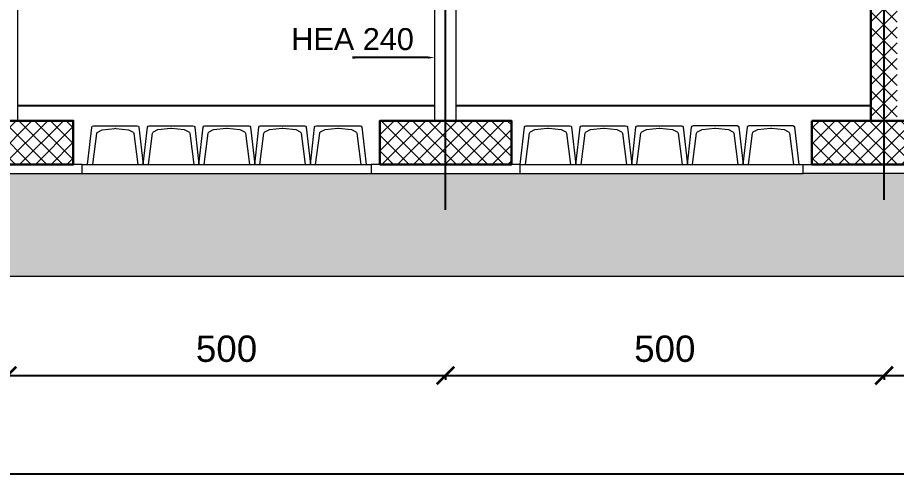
# Model space of a CAD drawing. Header units: millimetres. Extents: x 1415 to 3549, y 2194 to 4677.
# Drawn here: x 1809.88 to 1819.9, y 2270.37 to 2275.68 of the extents above; entities that cross this region are included whole.
import ezdxf
from ezdxf import colors
from ezdxf.entities.mleader import LeaderData, LeaderLine
from ezdxf.math import Vec2, Vec3

# ---------------------------------------------------------------- set-up
doc = ezdxf.new("R2010")
doc.units = ezdxf.units.MM
doc.linetypes.add('ACAD_ISO02W100', pattern=[15, 12, -3])
doc.layers.get('0').update_dxf_attribs({"plot": 0})
for name, color, linetype, lineweight in [('giunti', 7, 'Continuous', 15), ('Layer4', 7, 'Continuous', 15), ('quote', 252, 'Continuous', 5), ('Setti', 5, 'Continuous', 30), ('staffe', 10, 'Continuous', 9)]:
    doc.layers.add(name, color=color, linetype=linetype, lineweight=lineweight)
doc.layers.add('linea tratteggiata', color=221, linetype='ACAD_ISO02W100')
doc.styles.get("Standard").update_dxf_attribs({"font": 'arial.ttf'})
doc.dimstyles.new('quote cm scala 200', dxfattribs={"dimtxt": 0.3, "dimasz": 0.2, "dimexe": 0.05, "dimexo": 0.0015, "dimgap": 0.15, "dimtad": 1, "dimdec": 0, "dimlfac": 100, "dimzin": 0, "dimdsep": 46, "dimtxsty": 'Standard', "dimblk": 'ARCHTICK', "dimcen": 0, "dimclre": 252, "dimadec": 0, "dimazin": 2, "dimtfac": 1, "dimtdec": 0, "dimtofl": 0, "dimtmove": 0, "dimatfit": 3, "dimfxl": 0.0035, "dimfxlon": 1, "dimtolj": 1, "dimtzin": 0, "dimarcsym": 0})

# ---------------------------------------------------------------- blocks, each defined once
blk = doc.blocks.new('_ArchTick')
at = {"color": 0, "linetype": 'ByBlock', "const_width": 0.15}
blk.add_lwpolyline([(-0.5, -0.5), (0.5, 0.5)], dxfattribs=at)
blk = doc.blocks.new('*D1436')
at = {"layer": 'Defpoints', "color": 0, "transparency": 16777216}
for p in [(1809.766, 2274.21), (1814.762, 2274.209), (1814.762, 2271.602)]:
    blk.add_point(p, dxfattribs=at)
at = {"layer": 'quote', "color": 252, "lineweight": -2, "transparency": 16777216}
for p, q in [((1809.766, 2271.605), (1809.766, 2271.552)), ((1814.762, 2271.605), (1814.762, 2271.552))]:
    blk.add_line(p, q, dxfattribs=at)
at = {"layer": 'quote', "color": 0, "linetype": 'Continuous', "lineweight": -2, "transparency": 16777216}
blk.add_line((1809.766, 2271.602), (1814.762, 2271.602), dxfattribs=at)
at = {"layer": 'quote', "color": 0, "lineweight": -2, "transparency": 16777216, "xscale": 0.2, "yscale": 0.2, "zscale": 0.2, "rotation": 180}
blk.add_blockref('_ArchTick', (1809.766, 2271.602), dxfattribs=at)
at = {"layer": 'quote', "color": 0, "lineweight": -2, "transparency": 16777216, "xscale": 0.2, "yscale": 0.2, "zscale": 0.2}
blk.add_blockref('_ArchTick', (1814.762, 2271.602), dxfattribs=at)
at = {"layer": 'quote', "color": 0, "transparency": 16777216, "insert": (1812.264, 2271.905), "char_height": 0.3, "width": 0.89488, "attachment_point": 5}
blk.add_mtext('\\A1;500', dxfattribs=at)
blk = doc.blocks.new('*D1438')
at = {"layer": 'Defpoints', "color": 0, "transparency": 16777216}
for p in [(1814.762, 2274.309), (1819.762, 2274.309), (1819.762, 2271.602)]:
    blk.add_point(p, dxfattribs=at)
at = {"layer": 'quote', "color": 252, "lineweight": -2, "transparency": 16777216}
for p, q in [((1814.762, 2271.605), (1814.762, 2271.552)), ((1819.762, 2271.605), (1819.762, 2271.552))]:
    blk.add_line(p, q, dxfattribs=at)
at = {"layer": 'quote', "color": 0, "linetype": 'Continuous', "lineweight": -2, "transparency": 16777216}
blk.add_line((1814.762, 2271.602), (1819.762, 2271.602), dxfattribs=at)
at = {"layer": 'quote', "color": 0, "lineweight": -2, "transparency": 16777216, "xscale": 0.2, "yscale": 0.2, "zscale": 0.2, "rotation": 180}
blk.add_blockref('_ArchTick', (1814.762, 2271.602), dxfattribs=at)
at = {"layer": 'quote', "color": 0, "lineweight": -2, "transparency": 16777216, "xscale": 0.2, "yscale": 0.2, "zscale": 0.2}
blk.add_blockref('_ArchTick', (1819.762, 2271.602), dxfattribs=at)
at = {"layer": 'quote', "color": 0, "transparency": 16777216, "insert": (1817.262, 2271.905), "char_height": 0.3, "attachment_point": 5}
blk.add_mtext('\\A1;500', dxfattribs=at)
blk = doc.blocks.new('*D1439')
at = {"layer": 'Defpoints', "color": 0, "transparency": 16777216}
for p in [(1819.762, 2274.31), (1824.762, 2274.309), (1824.762, 2271.602)]:
    blk.add_point(p, dxfattribs=at)
at = {"layer": 'quote', "color": 252, "lineweight": -2, "transparency": 16777216}
for p, q in [((1819.762, 2271.605), (1819.762, 2271.552)), ((1824.762, 2271.605), (1824.762, 2271.552))]:
    blk.add_line(p, q, dxfattribs=at)
at = {"layer": 'quote', "color": 0, "linetype": 'Continuous', "lineweight": -2, "transparency": 16777216}
blk.add_line((1819.762, 2271.602), (1824.762, 2271.602), dxfattribs=at)
at = {"layer": 'quote', "color": 0, "lineweight": -2, "transparency": 16777216, "xscale": 0.2, "yscale": 0.2, "zscale": 0.2, "rotation": 180}
blk.add_blockref('_ArchTick', (1819.762, 2271.602), dxfattribs=at)
at = {"layer": 'quote', "color": 0, "lineweight": -2, "transparency": 16777216, "xscale": 0.2, "yscale": 0.2, "zscale": 0.2}
blk.add_blockref('_ArchTick', (1824.762, 2271.602), dxfattribs=at)
at = {"layer": 'quote', "color": 0, "transparency": 16777216, "insert": (1822.262, 2271.905), "char_height": 0.3, "attachment_point": 5}
blk.add_mtext('\\A1;500', dxfattribs=at)
blk = doc.blocks.new('*D1443')
at = {"layer": 'Defpoints', "color": 0, "transparency": 16777216}
for p in [(1804.71, 2274.004), (1839.765, 2274.005), (1839.765, 2270.484)]:
    blk.add_point(p, dxfattribs=at)
at = {"layer": 'quote', "color": 252, "lineweight": -2, "transparency": 16777216}
for p, q in [((1804.71, 2270.487), (1804.71, 2270.434)), ((1839.765, 2270.487), (1839.765, 2270.434))]:
    blk.add_line(p, q, dxfattribs=at)
at = {"layer": 'quote', "color": 0, "linetype": 'Continuous', "lineweight": -2, "transparency": 16777216}
blk.add_line((1804.71, 2270.484), (1839.765, 2270.484), dxfattribs=at)
at = {"layer": 'quote', "color": 0, "lineweight": -2, "transparency": 16777216, "xscale": 0.2, "yscale": 0.2, "zscale": 0.2, "rotation": 180}
blk.add_blockref('_ArchTick', (1804.71, 2270.484), dxfattribs=at)
at = {"layer": 'quote', "color": 0, "lineweight": -2, "transparency": 16777216, "xscale": 0.2, "yscale": 0.2, "zscale": 0.2}
blk.add_blockref('_ArchTick', (1839.765, 2270.484), dxfattribs=at)
at = {"layer": 'quote', "color": 0, "transparency": 16777216, "insert": (1822.238, 2270.787), "char_height": 0.3, "attachment_point": 5}
blk.add_mtext('\\A1;3500', dxfattribs=at)

msp = doc.modelspace()

# ---------------------------------------------------------------- hatches: boundary and pattern name
at = {"layer": 'quote', "transparency": 33554687}
h = msp.add_hatch(dxfattribs=at)
h.set_pattern_fill('EARTH', color=256, scale=0.09)
h.paths.add_polyline_path([(1842.3938, 2274.6812), (1841.4068, 2274.6832), (1840.4955, 2273.9063), (1840.4955, 2273.905), (1836.8095, 2273.9019), (1836.8095, 2273.9019), (1825.5787, 2273.9019), (1818.8387, 2273.9039), (1818.8387, 2273.9039), (1815.6132, 2273.9039), (1815.6132, 2273.9039), (1813.9132, 2273.9039), (1808.9172, 2273.9039), (1808.9172, 2273.9039), (1808.889, 2273.9039), (1807.6088, 2273.9039), (1804.0087, 2273.904), (1803.7704, 2274.107), (1803.6094, 2274.2442), (1803.5221, 2274.3187), (1803.0971, 2274.6808), (1802.0694, 2274.6808), (1802.0694, 2272.7327), (1842.3916, 2272.7327)])
at = {"layer": 'staffe', "lineweight": 5}
h = msp.add_hatch(dxfattribs=at)
h.set_pattern_fill('ANSI37', color=0, scale=0.04)
h.paths.add_polyline_path([(1819.9117, 2288.1808), (1819.7617, 2288.1808), (1819.6117, 2288.1808), (1819.6116, 2274.5039), (1819.9116, 2274.5039)])
h.paths.add_polyline_path([(1824.9116, 2288.1808), (1824.7577, 2288.1808), (1824.6116, 2288.1808), (1824.6123, 2274.5039), (1824.9123, 2274.5039)])
h.paths.add_polyline_path([(1804.9116, 2285.1808), (1804.6116, 2285.1808), (1804.6116, 2274.5039), (1804.9116, 2274.5039)])
h.paths.add_polyline_path([(1839.9116, 2285.1808), (1839.6116, 2285.1808), (1839.6116, 2274.5052), (1839.9116, 2274.5052)])
h = msp.add_hatch(dxfattribs=at)
h.set_pattern_fill('ANSI37', color=0, scale=0.04)
h.paths.add_polyline_path([(1807.6087, 2274.5039), (1804.7123, 2274.5039), (1804.7103, 2274.0039), (1807.6087, 2274.0039)])
h.paths.add_polyline_path([(1804.7123, 2274.5039), (1804.1087, 2274.5039), (1804.1087, 2274.0039), (1804.7103, 2274.0039)])
h.paths.add_polyline_path([(1810.5171, 2274.5039), (1809.7659, 2274.5039), (1809.7659, 2274.0039), (1810.5171, 2274.0039)])
h.paths.add_polyline_path([(1809.7659, 2274.5039), (1809.0171, 2274.5039), (1809.0171, 2274.0039), (1809.7659, 2274.0039)])
h.paths.add_polyline_path([(1815.5132, 2274.5039), (1814.7623, 2274.5039), (1814.7623, 2274.0039), (1815.5132, 2274.0039)])
h.paths.add_polyline_path([(1814.7623, 2274.5039), (1814.0132, 2274.5039), (1814.0132, 2274.0039), (1814.7623, 2274.0039)])
h.paths.add_polyline_path([(1819.7623, 2274.5039), (1818.9387, 2274.5039), (1818.9387, 2274.0039), (1819.7623, 2274.0039)])
h.paths.add_polyline_path([(1824.7623, 2274.5039), (1819.7623, 2274.5039), (1819.7623, 2274.0039), (1823.9787, 2274.0039), (1824.7623, 2274.0039)])
h.paths.add_polyline_path([(1825.5787, 2274.5039), (1824.7623, 2274.5039), (1824.7623, 2274.0039), (1825.5787, 2274.0039)])
h.paths.add_polyline_path([(1830.5132, 2274.5039), (1829.7623, 2274.5039), (1829.7623, 2274.0039), (1830.5132, 2274.0039)])
h.paths.add_polyline_path([(1829.7623, 2274.5039), (1829.0132, 2274.5039), (1829.0132, 2274.0039), (1829.7623, 2274.0039)])
h.paths.add_polyline_path([(1835.512, 2274.5039), (1834.7588, 2274.5039), (1834.7588, 2274.0039), (1835.512, 2274.0039)])
h.paths.add_polyline_path([(1834.7588, 2274.5039), (1834.012, 2274.5039), (1834.012, 2274.0039), (1834.7588, 2274.0039)])
h.paths.add_polyline_path([(1839.7648, 2274.5052), (1836.9095, 2274.505), (1836.9095, 2274.005), (1839.7648, 2274.0052)])
h.paths.add_polyline_path([(1840.4095, 2274.5053), (1839.7648, 2274.5052), (1839.7648, 2274.0052), (1840.4095, 2274.0053)])

# ---------------------------------------------------------------- linework, layer by layer
at = {"layer": 'giunti'}
for points in [[(1809.885, 2274.5039), (1809.885, 2278.336), (1809.885, 2281.836), (1809.8859, 2285.0183)], [(1814.641, 2274.5039), (1814.641, 2278.3359), (1814.641, 2281.8359), (1814.6423, 2285.0183)], [(1814.881, 2274.5039), (1814.881, 2278.3359), (1814.881, 2281.8359), (1814.8823, 2285.0183)]]:
    msp.add_lwpolyline(points, dxfattribs=at)
at = {"layer": 'Layer4'}
for p, q in [((1809.885, 2274.6808), (1814.6382, 2274.6808)), ((1814.6382, 2274.6674), (1809.885, 2274.6674)), ((1814.881, 2274.6808), (1819.6116, 2274.6808)), ((1819.6116, 2274.6674), (1814.881, 2274.6674))]:
    msp.add_line(p, q, dxfattribs=at)
for points in [[(1802.0694, 2274.6808), (1802.0694, 2272.7327), (1842.3916, 2272.7327), (1842.3938, 2274.6812)], [(1807.6087, 2273.9039), (1818.8387, 2273.9039), (1818.8387, 2274.0038)], [(1808.9171, 2274.0039), (1808.9171, 2274.0039), (1808.9172, 2273.9039), (1810.6172, 2273.9039), (1810.6172, 2274.0039), (1810.6172, 2274.0039), (1808.9171, 2274.0039)], [(1810.6172, 2274.0039), (1813.9132, 2274.0039)], [(1813.9132, 2274.0039), (1813.9132, 2274.0039), (1813.9132, 2273.9039), (1815.6132, 2273.9039), (1815.6132, 2274.0039), (1815.6132, 2274.0039), (1813.9132, 2274.0039)], [(1815.6132, 2274.0039), (1818.9387, 2274.0039)], [(1825.6787, 2274.0039), (1825.6787, 2274.0039), (1825.6787, 2273.9039), (1818.8387, 2273.9039), (1818.8387, 2274.0039), (1823.9787, 2274.0039), (1825.6787, 2274.0039)]]:
    msp.add_lwpolyline(points, dxfattribs=at)
at = {"layer": 'Layer4', "color": 30}
for points in [[(1810.679, 2274.004), (1810.7271, 2274.4281, -0.3772985), (1810.7469, 2274.4456), (1811.2458, 2274.4456), (1811.2458, 2274.4456, -0.376581), (1811.2656, 2274.4282), (1811.3146, 2274.004)], [(1810.7385, 2274.004), (1810.7843, 2274.3595, -0.2453607), (1810.7949, 2274.3747), (1810.8463, 2274.4013), (1810.992, 2274.4166, -0.1092843), (1811.0006, 2274.4166), (1811.1463, 2274.4013), (1811.1976, 2274.3747, -0.2453607), (1811.2083, 2274.3595), (1811.2541, 2274.004)], [(1811.3145, 2274.0044), (1811.3626, 2274.4285, -0.3772985), (1811.3824, 2274.446), (1811.8813, 2274.446), (1811.8813, 2274.446, -0.376581), (1811.9011, 2274.4286), (1811.9501, 2274.0044)], [(1811.374, 2274.0044), (1811.4198, 2274.3599, -0.2453607), (1811.4305, 2274.3751), (1811.4818, 2274.4017), (1811.6275, 2274.417, -0.1092843), (1811.6361, 2274.417), (1811.7818, 2274.4017), (1811.8332, 2274.3751, -0.2453607), (1811.8438, 2274.3599), (1811.8896, 2274.0044)], [(1811.95, 2274.0047), (1811.9981, 2274.4289, -0.3772985), (1812.0179, 2274.4463), (1812.5168, 2274.4463), (1812.5168, 2274.4463, -0.376581), (1812.5366, 2274.4289), (1812.5856, 2274.0047)], [(1812.0095, 2274.0047), (1812.0553, 2274.3603, -0.2453607), (1812.066, 2274.3755), (1812.1173, 2274.4021), (1812.263, 2274.4174, -0.1092843), (1812.2716, 2274.4174), (1812.4173, 2274.4021), (1812.4687, 2274.3755, -0.2453607), (1812.4793, 2274.3603), (1812.5251, 2274.0047)], [(1812.5856, 2274.0051), (1812.6336, 2274.4293, -0.3772985), (1812.6534, 2274.4467), (1813.1523, 2274.4467), (1813.1523, 2274.4467, -0.376581), (1813.1721, 2274.4293), (1813.2211, 2274.0051)], [(1812.6451, 2274.0051), (1812.6908, 2274.3607, -0.2453607), (1812.7015, 2274.3759), (1812.7528, 2274.4025), (1812.8985, 2274.4178, -0.1092843), (1812.9071, 2274.4178), (1813.0528, 2274.4025), (1813.1042, 2274.3759, -0.2453607), (1813.1148, 2274.3607), (1813.1606, 2274.0051)], [(1813.2211, 2274.0051), (1813.2691, 2274.4293, -0.3772985), (1813.289, 2274.4467), (1813.7878, 2274.4467), (1813.7878, 2274.4467, -0.376581), (1813.8077, 2274.4293), (1813.8567, 2274.0051)], [(1813.2806, 2274.0051), (1813.3264, 2274.3607, -0.2453607), (1813.337, 2274.3759), (1813.3884, 2274.4025), (1813.5341, 2274.4178, -0.1092843), (1813.5427, 2274.4178), (1813.6884, 2274.4025), (1813.7397, 2274.3759, -0.2453607), (1813.7504, 2274.3607), (1813.7962, 2274.0051)], [(1815.6132, 2274.0047), (1815.6612, 2274.4288, -0.3772985), (1815.6811, 2274.4463), (1816.18, 2274.4463), (1816.18, 2274.4463, -0.376581), (1816.1998, 2274.4289), (1816.2488, 2274.0047)], [(1815.6727, 2274.0047), (1815.7185, 2274.3603, -0.2453607), (1815.7291, 2274.3754), (1815.7805, 2274.4021), (1815.9262, 2274.4173, -0.1092843), (1815.9348, 2274.4173), (1816.0805, 2274.4021), (1816.1318, 2274.3754, -0.2453607), (1816.1425, 2274.3603), (1816.1883, 2274.0047)], [(1816.2487, 2274.0051), (1816.2968, 2274.4292, -0.3772985), (1816.3166, 2274.4467), (1816.8155, 2274.4467), (1816.8155, 2274.4467, -0.376581), (1816.8353, 2274.4293), (1816.8843, 2274.0051)], [(1816.3082, 2274.0051), (1816.354, 2274.3607, -0.2453607), (1816.3646, 2274.3758), (1816.416, 2274.4024), (1816.5617, 2274.4177, -0.1092843), (1816.5703, 2274.4177), (1816.716, 2274.4024), (1816.7674, 2274.3758, -0.2453607), (1816.778, 2274.3607), (1816.8238, 2274.0051)], [(1816.8842, 2274.0055), (1816.9323, 2274.4296, -0.3772985), (1816.9521, 2274.4471), (1817.451, 2274.4471), (1817.451, 2274.4471, -0.376581), (1817.4708, 2274.4297), (1817.5198, 2274.0055)], [(1816.9437, 2274.0055), (1816.9895, 2274.3611, -0.2453607), (1817.0002, 2274.3762), (1817.0515, 2274.4028), (1817.1972, 2274.4181, -0.1092843), (1817.2058, 2274.4181), (1817.3515, 2274.4028), (1817.4029, 2274.3762, -0.2453607), (1817.4135, 2274.3611), (1817.4593, 2274.0055)], [(1817.5198, 2274.0059), (1817.5678, 2274.43, -0.3772985), (1817.5876, 2274.4475), (1818.0865, 2274.4475), (1818.0865, 2274.4475, -0.376581), (1818.1063, 2274.4301), (1818.1553, 2274.0059)], [(1817.5792, 2274.0059), (1817.625, 2274.3615, -0.2453607), (1817.6357, 2274.3766), (1817.687, 2274.4032), (1817.8327, 2274.4185, -0.1092843), (1817.8413, 2274.4185), (1817.987, 2274.4032), (1818.0384, 2274.3766, -0.2453607), (1818.049, 2274.3615), (1818.0948, 2274.0059)], [(1818.1553, 2274.0059), (1818.2033, 2274.43, -0.3772985), (1818.2232, 2274.4475), (1818.722, 2274.4475), (1818.722, 2274.4475, -0.376581), (1818.7419, 2274.4301), (1818.7909, 2274.0059)], [(1818.2148, 2274.0059), (1818.2606, 2274.3615, -0.2453607), (1818.2712, 2274.3766), (1818.3226, 2274.4032), (1818.4683, 2274.4185, -0.1092843), (1818.4769, 2274.4185), (1818.6226, 2274.4032), (1818.6739, 2274.3766, -0.2453607), (1818.6846, 2274.3615), (1818.7303, 2274.0059)]]:
    msp.add_lwpolyline(points, format="xyb", dxfattribs=at)
at = {"layer": 'linea tratteggiata', "ltscale": 0.7}
for points in [[(1814.7623, 2273.4891), (1814.7623, 2286.9829)], [(1819.7623, 2273.6039), (1819.7623, 2286.0829)]]:
    msp.add_lwpolyline(points, dxfattribs=at)
at = {"layer": 'Setti'}
for points in [[(1824.9116, 2274.5039), (1824.9116, 2288.1808), (1824.7616, 2288.1808), (1824.9116, 2288.1808), (1819.6117, 2288.1808), (1819.6117, 2288.1808), (1819.6117, 2288.1808), (1819.6116, 2274.5039)], [(1809.0171, 2274.0039), (1810.5171, 2274.0039), (1810.5171, 2274.5039), (1809.0171, 2274.5039), (1809.0171, 2274.0039)], [(1814.0132, 2274.0039), (1815.5132, 2274.0039), (1815.5132, 2274.5039), (1814.0132, 2274.5039), (1814.0132, 2274.0039)], [(1825.5787, 2274.0039), (1818.9387, 2274.0039), (1818.9387, 2274.5039)], [(1818.9387, 2274.5039), (1825.5787, 2274.5039), (1825.5787, 2274.0039)]]:
    msp.add_lwpolyline(points, dxfattribs=at)

# ---------------------------------------------------------------- dimensions: what is measured, and where the dimension line sits
at = {"layer": 'quote'}
for base, p1, p2, picture, middle in [((1819.7623, 2271.6015), (1814.7623, 2274.3095), (1819.7623, 2274.3095), '*D1438', (1817.2623, 2271.9047)), ((1824.7623, 2271.6015), (1819.7623, 2274.3095), (1824.7623, 2274.3095), '*D1439', (1822.2623, 2271.9047)), ((1814.7623, 2271.6015), (1809.7659, 2274.2095), (1814.7623, 2274.2095), '*D1436', (1812.2641, 2271.9047))]:
    dim = msp.add_linear_dim(base=base, p1=p1, p2=p2, dimstyle='quote cm scala 200', dxfattribs=at)
    dim.commit()
    dim.dimension.update_dxf_attribs({"geometry": picture, "text_midpoint": middle})
dim = msp.add_linear_dim(base=(1839.7648, 2270.4838), p1=(1804.7103, 2274.0039), p2=(1839.7648, 2274.005), text='3500', dimstyle='quote cm scala 200', dxfattribs=at)
dim.commit()
dim.dimension.update_dxf_attribs({"geometry": '*D1443', "text_midpoint": (1822.2376, 2270.7871)})

# ---------------------------------------------------------------- leaders
ml = msp.add_multileader_mtext('Standard', dxfattribs=at)
ml.set_content('HEA 240', color=256)
ml.set_leader_properties()
ml.build(insert=Vec2(0, 0))
ml.multileader.update_dxf_attribs({"text_attachment_direction": 1, "dogleg_length": 0.03, "arrow_head_size": 0.075})
ctx = ml.context
ctx.base_point, ctx.char_height, ctx.arrow_head_size, ctx.landing_gap_size, ctx.plane_origin = Vec3(1813.7015, 2275.2225), 0.25, 0.075, 0.08, Vec3(1814.6381, 2275.2225)
ctx.text_align_type = 1
notes = []
notes.append((ctx, [(0, (1, 1, 0), (1813.7015, 2275.2225), (1, 0), 0.03, [(0, [(1814.6381, 2275.2225)], 0, [])])]))
ctx.mtext.insert, ctx.mtext.alignment, ctx.mtext.flow_direction = Vec3(1813.7015, 2275.5578), 2, 5
for ctx, leaders in notes:
    for number, flags, end, landing, length, lines in leaders:
        leader = LeaderData()
        leader.index, (leader.has_last_leader_line, leader.has_dogleg_vector, leader.attachment_direction) = number, flags
        leader.last_leader_point, leader.dogleg_vector, leader.dogleg_length = Vec3(end), Vec3(landing), length
        for number, points, colour, breaks in lines:
            line = LeaderLine()
            line.index, line.vertices, line.color, line.breaks = number, Vec3.list(points), colors.encode_raw_color(colour), breaks
            leader.lines.append(line)
        ctx.leaders.append(leader)

doc.saveas('drawing.dxf')
